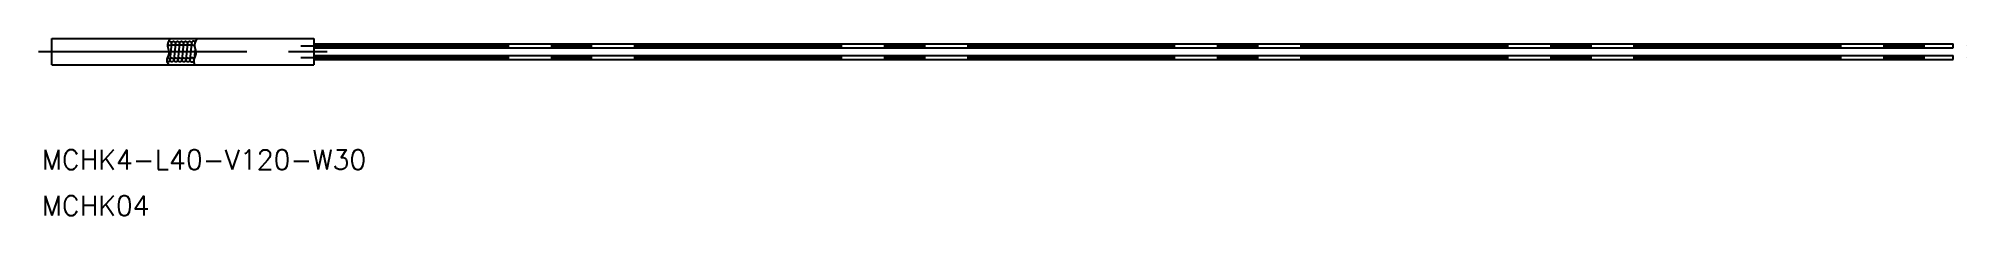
# Model space of a CAD drawing. Extents: x -2 to 292, y -23 to 4.
import ezdxf
from ezdxf.enums import TextEntityAlignment as Align

# ---------------------------------------------------------------- set-up
doc = ezdxf.new("R2010")
doc.units = 0
doc.linetypes.add('CENTER', pattern=[50.8, 31.75, -6.35, 6.35, -6.35])
doc.layers.get('0').update_dxf_attribs({"linetype": 'CONTINUOUS'})
doc.layers.add('CENTER', color=1, linetype='CONTINUOUS')
doc.styles.get("Standard").update_dxf_attribs({"font": 'txt.shx', "height": 3, "bigfont": 'bigfont.shx'})

msp = doc.modelspace()

# ---------------------------------------------------------------- linework, layer by layer
at = {"color": 7, "linetype": 'CONTINUOUS'}
for p, q in [((0, 0), (0, 4)), ((0, 4), (40, 4)), ((18.27, 3.26), (18.03, 0.74)), ((18.88, 3.26), (18.64, 0.74)), ((19.49, 3.26), (19.25, 0.74)), ((20.11, 3.26), (19.86, 0.74)), ((20.72, 3.26), (20.48, 0.74)), ((21.33, 3.26), (21.09, 0.74)), ((40, 4), (40, 0)), ((40, 3.19), (290, 3.19)), ((290, 2.59), (290, 3.19)), ((0, 0), (40, 0)), ((21.87, 2.5), (21.72, 0.96)), ((40, 2.59), (290, 2.59)), ((40, 1.41), (290, 1.41)), ((40, 0.81), (290, 0.81)), ((290, 0.81), (290, 1.41))]:
    msp.add_line(p, q, dxfattribs=at)
at = {"color": 3}
for points in [[(18.06, 4, 0), (18.05, 3.98, 0), (18.04, 3.97, 0), (18.03, 3.95, 0), (18.02, 3.93, 0), (18.01, 3.91, 0), (18, 3.9, 0), (17.99, 3.88, 0), (17.98, 3.86, 0), (17.97, 3.84, 0), (17.96, 3.83, 0), (17.95, 3.81, 0), (17.94, 3.79, 0), (17.93, 3.77, 0), (17.92, 3.76, 0), (17.91, 3.74, 0), (17.9, 3.72, 0), (17.9, 3.7, 0), (17.89, 3.69, 0), (17.88, 3.67, 0), (17.87, 3.65, 0), (17.86, 3.63, 0), (17.85, 3.62, 0), (17.84, 3.6, 0), (17.83, 3.58, 0), (17.82, 3.56, 0), (17.82, 3.55, 0), (17.81, 3.53, 0), (17.8, 3.51, 0), (17.79, 3.49, 0), (17.79, 3.48, 0), (17.78, 3.46, 0), (17.77, 3.44, 0), (17.76, 3.42, 0), (17.76, 3.41, 0), (17.75, 3.39, 0), (17.74, 3.37, 0), (17.74, 3.35, 0), (17.73, 3.33, 0), (17.73, 3.32, 0), (17.72, 3.3, 0), (17.72, 3.28, 0), (17.71, 3.26, 0), (17.71, 3.25, 0), (17.7, 3.23, 0), (17.7, 3.21, 0), (17.69, 3.19, 0), (17.69, 3.17, 0), (17.69, 3.16, 0), (17.68, 3.14, 0), (17.68, 3.12, 0), (17.68, 3.1, 0), (17.68, 3.08, 0), (17.67, 3.07, 0), (17.67, 3.05, 0), (17.67, 3.03, 0), (17.67, 3.01, 0), (17.67, 2.99, 0), (17.67, 2.98, 0), (17.67, 2.96, 0), (17.67, 2.94, 0), (17.67, 2.92, 0), (17.67, 2.9, 0), (17.67, 2.88, 0), (17.68, 2.87, 0), (17.68, 2.85, 0), (17.68, 2.83, 0), (17.68, 2.81, 0), (17.68, 2.79, 0), (17.69, 2.77, 0), (17.69, 2.76, 0), (17.69, 2.74, 0), (17.7, 2.72, 0), (17.7, 2.7, 0), (17.71, 2.68, 0), (17.71, 2.66, 0), (17.71, 2.65, 0), (17.72, 2.63, 0), (17.72, 2.61, 0), (17.73, 2.59, 0), (17.73, 2.57, 0), (17.74, 2.55, 0), (17.74, 2.53, 0), (17.75, 2.52, 0), (17.75, 2.5, 0), (17.76, 2.48, 0), (17.76, 2.46, 0), (17.77, 2.44, 0), (17.77, 2.42, 0), (17.78, 2.4, 0), (17.78, 2.38, 0), (17.79, 2.37, 0), (17.8, 2.35, 0), (17.8, 2.33, 0), (17.81, 2.31, 0), (17.81, 2.29, 0), (17.82, 2.27, 0), (17.82, 2.25, 0), (17.82, 2.23, 0), (17.83, 2.22, 0), (17.83, 2.2, 0), (17.84, 2.18, 0), (17.84, 2.16, 0), (17.85, 2.14, 0), (17.85, 2.12, 0), (17.85, 2.1, 0), (17.86, 2.08, 0), (17.86, 2.06, 0), (17.86, 2.05, 0), (17.87, 2.03, 0), (17.87, 2.01, 0), (17.87, 1.99, 0), (17.87, 1.97, 0), (17.88, 1.95, 0), (17.88, 1.93, 0), (17.88, 1.91, 0), (17.88, 1.89, 0), (17.88, 1.88, 0), (17.88, 1.86, 0), (17.88, 1.84, 0), (17.88, 1.82, 0), (17.88, 1.8, 0), (17.88, 1.78, 0), (17.88, 1.76, 0), (17.88, 1.74, 0), (17.87, 1.72, 0), (17.87, 1.71, 0), (17.87, 1.69, 0), (17.86, 1.67, 0), (17.86, 1.65, 0), (17.86, 1.63, 0), (17.85, 1.61, 0), (17.85, 1.59, 0), (17.84, 1.57, 0), (17.84, 1.55, 0), (17.83, 1.54, 0), (17.82, 1.52, 0), (17.82, 1.5, 0), (17.81, 1.48, 0), (17.8, 1.46, 0), (17.8, 1.44, 0), (17.79, 1.42, 0), (17.78, 1.4, 0), (17.78, 1.39, 0), (17.77, 1.37, 0), (17.76, 1.35, 0), (17.75, 1.33, 0), (17.75, 1.31, 0), (17.74, 1.29, 0), (17.73, 1.27, 0), (17.72, 1.26, 0), (17.72, 1.24, 0), (17.71, 1.22, 0), (17.7, 1.2, 0), (17.69, 1.18, 0), (17.68, 1.16, 0), (17.68, 1.15, 0), (17.67, 1.13, 0), (17.66, 1.11, 0), (17.65, 1.09, 0), (17.65, 1.07, 0), (17.64, 1.05, 0), (17.63, 1.04, 0), (17.63, 1.02, 0), (17.62, 1, 0), (17.61, 0.98, 0), (17.61, 0.96, 0), (17.6, 0.94, 0), (17.59, 0.93, 0), (17.59, 0.91, 0), (17.58, 0.89, 0), (17.58, 0.87, 0), (17.57, 0.86, 0), (17.57, 0.84, 0), (17.57, 0.82, 0), (17.56, 0.8, 0), (17.56, 0.78, 0), (17.56, 0.77, 0), (17.55, 0.75, 0), (17.55, 0.73, 0), (17.55, 0.71, 0), (17.55, 0.7, 0), (17.55, 0.68, 0), (17.55, 0.66, 0), (17.55, 0.64, 0), (17.55, 0.63, 0), (17.55, 0.61, 0), (17.55, 0.59, 0), (17.55, 0.58, 0), (17.56, 0.56, 0), (17.56, 0.54, 0), (17.57, 0.52, 0), (17.57, 0.51, 0), (17.57, 0.49, 0), (17.58, 0.47, 0), (17.59, 0.46, 0), (17.59, 0.44, 0), (17.6, 0.42, 0), (17.61, 0.41, 0), (17.62, 0.39, 0), (17.62, 0.37, 0), (17.63, 0.36, 0), (17.64, 0.34, 0), (17.65, 0.32, 0), (17.66, 0.31, 0), (17.67, 0.29, 0), (17.68, 0.28, 0), (17.69, 0.26, 0), (17.7, 0.24, 0), (17.71, 0.23, 0), (17.72, 0.21, 0), (17.74, 0.19, 0), (17.75, 0.18, 0), (17.76, 0.16, 0), (17.77, 0.15, 0), (17.78, 0.13, 0), (17.79, 0.11, 0), (17.81, 0.1, 0), (17.82, 0.08, 0), (17.83, 0.06, 0), (17.84, 0.05, 0), (17.86, 0.03, 0), (17.87, 0.02, 0), (17.88, 0, 0)], [(22.18, 4, 0), (22.17, 3.98, 0), (22.16, 3.97, 0), (22.15, 3.95, 0), (22.14, 3.93, 0), (22.13, 3.91, 0), (22.12, 3.9, 0), (22.11, 3.88, 0), (22.1, 3.86, 0), (22.09, 3.85, 0), (22.08, 3.83, 0), (22.07, 3.81, 0), (22.06, 3.8, 0), (22.05, 3.78, 0), (22.04, 3.76, 0), (22.03, 3.74, 0), (22.02, 3.73, 0), (22.01, 3.71, 0), (22.01, 3.69, 0), (22, 3.68, 0), (21.99, 3.66, 0), (21.98, 3.64, 0), (21.97, 3.62, 0), (21.96, 3.61, 0), (21.95, 3.59, 0), (21.95, 3.57, 0), (21.94, 3.55, 0), (21.93, 3.54, 0), (21.92, 3.52, 0), (21.91, 3.5, 0), (21.91, 3.49, 0), (21.9, 3.47, 0), (21.89, 3.45, 0), (21.88, 3.43, 0), (21.88, 3.42, 0), (21.87, 3.4, 0), (21.86, 3.38, 0), (21.86, 3.36, 0), (21.85, 3.35, 0), (21.85, 3.33, 0), (21.84, 3.31, 0), (21.84, 3.29, 0), (21.83, 3.28, 0), (21.83, 3.26, 0), (21.82, 3.24, 0), (21.82, 3.22, 0), (21.81, 3.21, 0), (21.81, 3.19, 0), (21.81, 3.17, 0), (21.8, 3.15, 0), (21.8, 3.14, 0), (21.8, 3.12, 0), (21.79, 3.1, 0), (21.79, 3.08, 0), (21.79, 3.07, 0), (21.79, 3.05, 0), (21.79, 3.03, 0), (21.79, 3.01, 0), (21.78, 2.99, 0), (21.78, 2.98, 0), (21.78, 2.96, 0), (21.78, 2.94, 0), (21.78, 2.92, 0), (21.79, 2.9, 0), (21.79, 2.89, 0), (21.79, 2.87, 0), (21.79, 2.85, 0), (21.79, 2.83, 0), (21.79, 2.81, 0), (21.8, 2.8, 0), (21.8, 2.78, 0), (21.8, 2.76, 0), (21.8, 2.74, 0), (21.81, 2.72, 0), (21.81, 2.7, 0), (21.82, 2.69, 0), (21.82, 2.67, 0), (21.82, 2.65, 0), (21.83, 2.63, 0), (21.83, 2.61, 0), (21.84, 2.59, 0), (21.84, 2.58, 0), (21.84, 2.56, 0), (21.85, 2.54, 0), (21.85, 2.52, 0), (21.86, 2.5, 0), (21.86, 2.48, 0), (21.87, 2.47, 0), (21.87, 2.45, 0), (21.88, 2.43, 0), (21.88, 2.41, 0), (21.89, 2.39, 0), (21.89, 2.37, 0), (21.9, 2.35, 0), (21.9, 2.34, 0), (21.91, 2.32, 0), (21.91, 2.3, 0), (21.92, 2.28, 0), (21.92, 2.26, 0), (21.93, 2.24, 0), (21.93, 2.23, 0), (21.94, 2.21, 0), (21.94, 2.19, 0), (21.95, 2.17, 0), (21.95, 2.15, 0), (21.95, 2.13, 0), (21.96, 2.11, 0), (21.96, 2.1, 0), (21.96, 2.08, 0), (21.97, 2.06, 0), (21.97, 2.04, 0), (21.97, 2.02, 0), (21.98, 2, 0), (21.98, 1.99, 0), (21.98, 1.97, 0), (21.98, 1.95, 0), (21.99, 1.93, 0), (21.99, 1.91, 0), (21.99, 1.89, 0), (21.99, 1.87, 0), (21.99, 1.86, 0), (21.99, 1.84, 0), (21.99, 1.82, 0), (21.99, 1.8, 0), (21.99, 1.78, 0), (21.99, 1.77, 0), (21.99, 1.75, 0), (21.99, 1.73, 0), (21.99, 1.71, 0), (21.98, 1.69, 0), (21.98, 1.67, 0), (21.98, 1.66, 0), (21.98, 1.64, 0), (21.97, 1.62, 0), (21.97, 1.6, 0), (21.97, 1.58, 0), (21.96, 1.57, 0), (21.96, 1.55, 0), (21.95, 1.53, 0), (21.95, 1.51, 0), (21.94, 1.49, 0), (21.94, 1.48, 0), (21.93, 1.46, 0), (21.93, 1.44, 0), (21.92, 1.42, 0), (21.91, 1.4, 0), (21.91, 1.39, 0), (21.9, 1.37, 0), (21.89, 1.35, 0), (21.89, 1.33, 0), (21.88, 1.31, 0), (21.87, 1.3, 0), (21.87, 1.28, 0), (21.86, 1.26, 0), (21.85, 1.24, 0), (21.85, 1.22, 0), (21.84, 1.21, 0), (21.83, 1.19, 0), (21.83, 1.17, 0), (21.82, 1.15, 0), (21.81, 1.14, 0), (21.81, 1.12, 0), (21.8, 1.1, 0), (21.79, 1.08, 0), (21.78, 1.06, 0), (21.78, 1.05, 0), (21.77, 1.03, 0), (21.76, 1.01, 0), (21.76, 0.99, 0), (21.75, 0.98, 0), (21.75, 0.96, 0), (21.74, 0.94, 0), (21.73, 0.92, 0), (21.73, 0.9, 0), (21.72, 0.89, 0), (21.72, 0.87, 0), (21.71, 0.85, 0), (21.71, 0.83, 0), (21.7, 0.81, 0), (21.7, 0.8, 0), (21.69, 0.78, 0), (21.69, 0.76, 0), (21.69, 0.74, 0), (21.68, 0.73, 0), (21.68, 0.71, 0), (21.68, 0.69, 0), (21.68, 0.67, 0), (21.67, 0.65, 0), (21.67, 0.64, 0), (21.67, 0.62, 0), (21.67, 0.6, 0), (21.67, 0.58, 0), (21.67, 0.56, 0), (21.67, 0.55, 0), (21.67, 0.53, 0), (21.67, 0.51, 0), (21.67, 0.49, 0), (21.67, 0.47, 0), (21.68, 0.46, 0), (21.68, 0.44, 0), (21.68, 0.42, 0), (21.68, 0.4, 0), (21.69, 0.38, 0), (21.69, 0.36, 0), (21.69, 0.35, 0), (21.7, 0.33, 0), (21.7, 0.31, 0), (21.71, 0.29, 0), (21.71, 0.27, 0), (21.71, 0.26, 0), (21.72, 0.24, 0), (21.73, 0.22, 0), (21.73, 0.2, 0), (21.74, 0.18, 0), (21.74, 0.16, 0), (21.75, 0.15, 0), (21.75, 0.13, 0), (21.76, 0.11, 0), (21.76, 0.09, 0), (21.77, 0.07, 0), (21.78, 0.05, 0), (21.78, 0.04, 0), (21.79, 0.02, 0), (21.79, 0, 0)]]:
    msp.add_polyline3d(points, dxfattribs=at)
at = {"color": 7, "linetype": 'CONTINUOUS'}
for centre in [(18.58, 3.28), (19.19, 3.28), (19.8, 3.28), (20.41, 3.28), (21.03, 3.28), (18.33, 0.74), (18.95, 0.74), (19.56, 0.74), (20.17, 0.74), (20.78, 0.74)]:
    msp.add_circle(centre, 0.305, dxfattribs=at)
for centre, start, end in [((17.97, 3.28), 203.8608, 118.8795), ((21.64, 3.28), 33.7075, 299.1752), ((17.72, 0.74), 242.3523, 107.7313), ((21.39, 0.74), 18.2446, 332.9048)]:
    msp.add_arc(centre, 0.305, start, end, dxfattribs=at)
at = {"layer": 'CENTER', "color": 1, "linetype": 'CENTER'}
for p, q in [((-2, 2), (42, 2)), ((38, 2.89), (292, 2.89)), ((38, 1.11), (292, 1.11))]:
    msp.add_line(p, q, dxfattribs=at)

# ---------------------------------------------------------------- texts
at = {"color": 7, "linetype": 'CONTINUOUS'}
for s, p in [('MCHK4-L40-V120-W30', (-1.52, -14.49)), ('MCHK04', (-1.52, -21.49))]:
    msp.add_text(s, height=3, dxfattribs=at).set_placement(p, align=Align.MIDDLE_LEFT)

doc.saveas('drawing.dxf')
